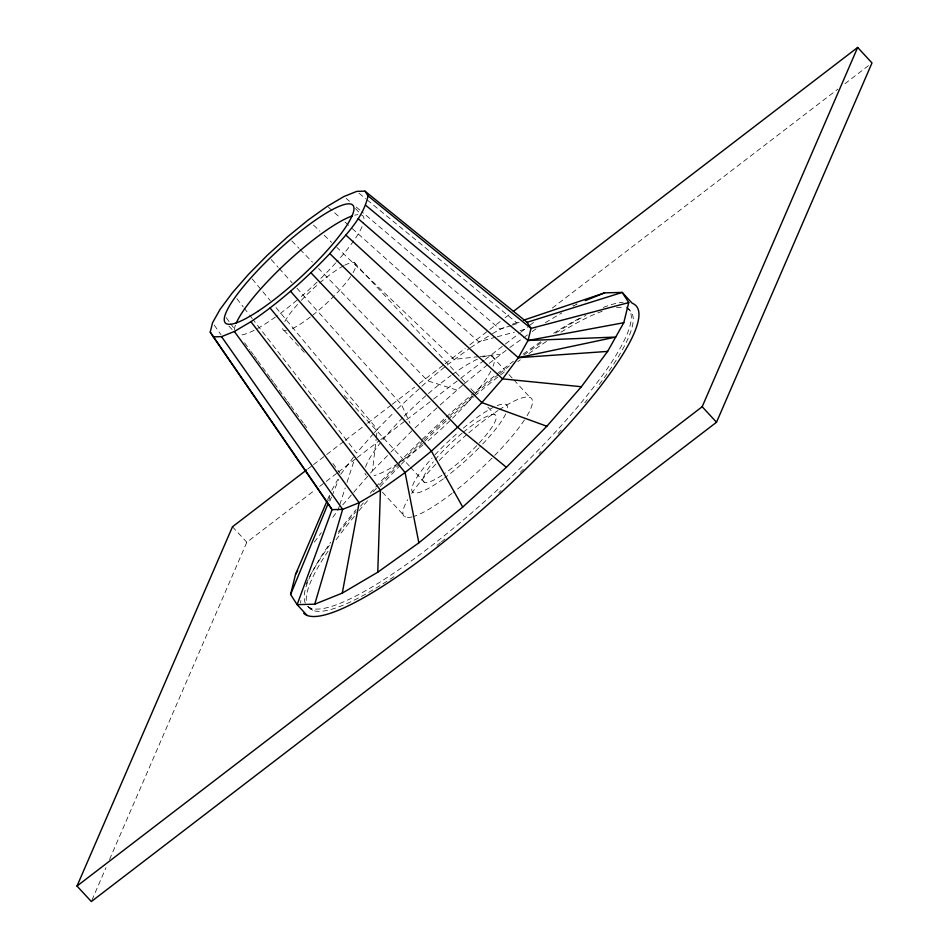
<?xml version="1.0" encoding="UTF-8"?>
<svg xmlns="http://www.w3.org/2000/svg" width="949" height="949" viewBox="0 0 949 949"><rect width="100%" height="100%" fill="white"/><g stroke="black" fill="none" stroke-linecap="round" stroke-linejoin="round"><path stroke-width="0.71" stroke-dasharray="4.75 3.56" d="M370.561 473.005L372.483 470.811L376.112 439.351M376.279 437.916L377.263 429.339L393.455 412.922M328.793 500.858L330.11 495.485M339.303 506.149L337.951 510.348L330.952 519.755M339.766 504.749L345.199 487.988M347.014 482.4L354.274 460.04M329.825 501.191L331.474 497.146M332.02 495.805L338.603 479.636M327.607 499.613L329.944 494.18M91.923 900.198L106.003 867.659M109.526 859.521L246.811 542.27L314.973 490.016M331.794 490.23L338.034 479.162M340.798 474.239L354.796 455.413M314.333 542.128L321.331 532.709M373.491 433.646L356.539 453.053L253.193 319.742M374.44 432.578L377.263 429.339L274.973 306.302M342.743 504.856L369.6 474.109M397.501 408.817L427.738 380.846L446.054 365.923M372.483 470.811L390.122 452.922M391.154 451.866L412.957 429.767M415.14 427.785L439.15 405.911M440.241 404.915L463.361 384.499M447.193 364.985L469.316 348.485M464.488 383.586L488.106 364.321M489.233 363.396L508.7 348.354M307.69 469.103L312.387 465.496M313.561 464.595L344.119 441.178M345.294 440.277L366.444 424.061M367.619 423.159L391.13 405.14M392.305 404.238L414.63 387.121M419.328 383.515L444.013 364.594M445.188 363.692L465.164 348.378M469.862 344.772L488.664 330.359M489.838 329.457L500.42 321.343M505.117 317.737L509.815 314.143M319.671 486.41L337.298 472.899M338.473 471.997L356.1 458.486M357.275 457.584L379.6 440.466M380.774 439.565L405.46 420.644M406.635 419.743L432.483 399.92M433.657 399.019L459.518 379.197M460.692 378.295L484.192 360.276M485.366 359.374L504.168 344.962M505.343 344.06L519.447 333.253M520.621 332.352L528.842 326.041M530.017 325.139L533.552 322.435M552.354 308.022L837.92 89.087M844.966 83.678L868.465 65.659M470.49 347.642L491.238 334.392M509.862 347.512L523.955 337.453M525.129 336.61L527.478 334.938M532.175 331.581L536.861 328.224M492.495 333.645L500.016 329.22L506.885 326.456M545.367 322.636L561.844 312.921M573.255 306.195L577.063 303.953L572.864 305.329M512.389 324.238L519.305 321.628M511.226 325.543L500.016 329.22L361.901 211.805M512.626 325.08L519.625 322.79M495.853 337.168L478.711 341.77L350.561 227.06M497.276 336.776L514.417 332.174M520.135 330.632L527.276 328.71M478.723 356.646L454.061 359.386L336.942 247.464M480.17 356.48L500.479 354.226M519.162 322.506L516.517 322.577L367.038 199.8M456.611 390.003L427.738 380.846L318.603 268.496M359.054 193.24L365.899 198.863M346.183 198.436L349.552 201.307M356.29 207.036L360.774 210.856M328.473 207.285L340.62 218.163M345.045 222.113L349.457 226.076M313.514 225.079L319.908 231.188M324.167 235.257L331.616 242.375M291.841 240.927L299.042 248.353M300.074 249.409L312.435 262.126M355.46 208.495L359.469 212.849M491.879 356.124L504.915 370.24M508.925 374.582L512.946 378.924M513.943 380.003L529.993 397.37M354.452 262.743L466.789 384.309M470.811 388.663L473.812 391.913M487.857 407.109L494.88 414.713M284.024 330.394L300.074 347.761M301.07 348.852L305.092 353.194M344.202 395.519L409.41 466.078M410.407 467.169L424.452 482.365M228.851 326.017L232.861 330.359M382.317 492.092L405.389 517.063M310.572 608.131L312.589 610.302M232.481 526.766L246.811 542.27M271.295 259.646L278.199 267.333M279.184 268.437L292.019 282.719M296.954 288.223L401.546 404.713L409.956 423.171M252.244 278.959L270.24 300.608M236.882 298.698L243.229 306.883M244.13 308.045L248.662 313.894M249.575 315.068L252.292 318.579M226.218 317.69L229.717 322.47M230.595 323.668L234.972 329.647M244.593 342.791L249.836 349.956M250.714 351.154L253.336 354.736M254.213 355.934L256.835 359.517M257.713 360.715L266.455 372.672M267.333 373.859L269.955 377.441M270.833 378.639L273.454 382.222M274.332 383.42L283.075 395.377M283.953 396.563L286.574 400.158M287.452 401.344L290.074 404.938M290.952 406.125L303.194 422.863M304.06 424.049L306.693 427.643M332.933 463.492L339.92 473.053M214.26 325.127L221.034 334.772M344.677 265.245A49.04 9.905 -42.7 0 1 352.969 272.849M350.62 276.539A49.04 9.905 -42.7 0 1 311.426 316.207M310.394 317.002A49.04 9.905 -42.7 0 1 291.189 329.125M286.325 330.584A49.04 9.905 -42.7 0 1 282.6 328.188M284.795 321.545A49.04 9.905 -42.7 0 1 298.342 303.585M301.26 300.418A49.04 9.905 -42.7 0 1 318.579 283.881M319.635 282.98A49.04 9.905 -42.7 0 1 343.68 265.756M463.254 432.269A49.04 9.905 -42.7 0 1 494.987 421.807A49.04 9.905 -42.7 0 1 444.049 473.895M441.926 475.33A49.04 9.905 -42.7 0 1 433.29 461.926M435.01 459.862A49.04 9.905 -42.7 0 1 462.187 433.147M499.079 409.814A86.774 17.521 -42.7 0 1 526.92 416.006M524.406 419.992A86.774 17.521 -42.7 0 1 493.053 457.062M491.997 458.13A86.774 17.521 -42.7 0 1 453.136 492.531M452.044 493.373A86.774 17.521 -42.7 0 1 413.254 516.576M412.139 516.885A86.774 17.521 -42.7 0 1 407.714 499.696M411.664 493.421A86.774 17.521 -42.7 0 1 438.213 461.594M439.221 460.538A86.774 17.521 -42.7 0 1 466.517 434.784M468.77 432.851A86.774 17.521 -42.7 0 1 498.023 410.514M482.827 356.99A86.774 17.521 -42.7 0 1 493.1 366.219M490.882 371.059A86.774 17.521 -42.7 0 1 473.646 395.401M472.756 396.468A86.774 17.521 -42.7 0 1 423.978 444.12M422.839 445.057A86.774 17.521 -42.7 0 1 399.232 462.673M398.177 463.373A86.774 17.521 -42.7 0 1 374.025 475.639M366.231 475.224A86.774 17.521 -42.7 0 1 364.974 473.254M365.543 467.157A86.774 17.521 -42.7 0 1 381.012 442.044M382.91 439.66A86.774 17.521 -42.7 0 1 403.171 417.18M404.215 416.125A86.774 17.521 -42.7 0 1 427.358 394.44M428.402 393.538A86.774 17.521 -42.7 0 1 451.012 375.484M452.163 374.653A86.774 17.521 -42.7 0 1 477.525 359.125M361.486 215.02A86.774 17.521 -42.7 0 1 363.206 223.667M362.091 226.633A86.774 17.521 -42.7 0 1 354.475 239.717M353.728 240.797A86.774 17.521 -42.7 0 1 336.646 261.9M335.649 263.003A86.774 17.521 -42.7 0 1 320.299 278.923M317.085 282.055A86.774 17.521 -42.7 0 1 300.347 297.298M296.978 300.181A86.774 17.521 -42.7 0 1 276.598 316.183M275.459 317.002A86.774 17.521 -42.7 0 1 256.432 329.101M254.178 330.288A86.774 17.521 -42.7 0 1 239.089 335.127M234.367 329.778A86.774 17.521 -42.7 0 1 235.649 324.617M354.724 215.186A86.774 17.521 -42.7 0 1 357.903 214.628M497.146 405.638A64.129 12.942 -42.7 0 1 507.276 409.707M505.698 413.906A64.129 12.942 -42.7 0 1 479.755 447.05M478.794 448.035A64.129 12.942 -42.7 0 1 444.5 477.964M443.313 478.83A64.129 12.942 -42.7 0 1 412.174 491.499A64.129 12.942 -42.7 0 1 432.103 457.964M434.962 454.844A64.129 12.942 -42.7 0 1 458.806 431.949M463.349 428.106A64.129 12.942 -42.7 0 1 492.934 407.572M300.619 603.054A226.348 45.694 -42.7 0 1 300.857 600.563M306.053 584.133A226.348 45.694 -42.7 0 1 329.422 545.39M338.235 533.528A226.348 45.694 -42.7 0 1 355.887 511.653M360.513 506.208A226.348 45.694 -42.7 0 1 363.372 502.899M373.254 491.76A226.348 45.694 -42.7 0 1 378.366 486.149M379.398 485.034A226.348 45.694 -42.7 0 1 422.981 440.621M424.037 439.612A226.348 45.694 -42.7 0 1 449.007 416.409M450.111 415.413A226.348 45.694 -42.7 0 1 474.536 394.108M475.674 393.147A226.348 45.694 -42.7 0 1 498.332 374.582M499.459 373.692A226.348 45.694 -42.7 0 1 509.411 365.911M523.824 355.08A226.348 45.694 -42.7 0 1 542.638 341.723M555.675 333.075A226.348 45.694 -42.7 0 1 585.96 315.376M603.35 307.429A226.348 45.694 -42.7 0 1 623.22 302.233M626.803 308.472A218.804 44.164 -42.7 0 1 597.087 387.311M587.36 399.636A218.804 44.164 -42.7 0 1 584.809 402.767M561.156 430.051A218.804 44.164 -42.7 0 1 558.095 433.396M541.144 451.368A218.804 44.164 -42.7 0 1 539.103 453.468M523.397 469.233A218.804 44.164 -42.7 0 1 520.194 472.353M501.025 490.574A218.804 44.164 -42.7 0 1 498.854 492.578M444.951 539.02A218.804 44.164 -42.7 0 1 441.51 541.76M440.372 542.662A218.804 44.164 -42.7 0 1 436.967 545.343M393.93 576.684A218.804 44.164 -42.7 0 1 306.788 603.849M306.254 600.468A218.804 44.164 -42.7 0 1 328.852 550.029M336.053 539.815A218.804 44.164 -42.7 0 1 354.594 516.019M358.995 510.716A218.804 44.164 -42.7 0 1 368.331 499.826M380.276 486.505A218.804 44.164 -42.7 0 1 400.288 465.318M401.32 464.263A218.804 44.164 -42.7 0 1 422.4 443.313M424.547 441.249A218.804 44.164 -42.7 0 1 447.074 420.217M448.165 419.221A218.804 44.164 -42.7 0 1 473.634 396.907M474.797 395.935A218.804 44.164 -42.7 0 1 505.805 370.798M517.846 361.64A218.804 44.164 -42.7 0 1 520.325 359.813M528.913 353.562A218.804 44.164 -42.7 0 1 546.6 341.343M561.001 332.138A218.804 44.164 -42.7 0 1 603.979 310.643M616.565 307.618A218.804 44.164 -42.7 0 1 624.703 307.832M626.186 306.966A218.804 44.164 -42.7 0 1 499.874 487.608A218.804 44.164 -42.7 0 1 306.029 604.477M305.317 603.161A218.804 44.164 -42.7 0 1 330.727 542.27M338.461 531.713A218.804 44.164 -42.7 0 1 356.1 509.613M370.229 493.231A218.804 44.164 -42.7 0 1 445.069 418.046M446.16 417.05A218.804 44.164 -42.7 0 1 495.876 374.843M497.015 373.942A218.804 44.164 -42.7 0 1 513.362 361.332M523.243 354.036A218.804 44.164 -42.7 0 1 541.155 341.474M553.658 333.289A218.804 44.164 -42.7 0 1 581.179 317.452"/><path stroke-width="1.42" d="M327.025 500.977L295.554 574.359L290.584 594.477L297.132 604.655L314.76 604.193L342.269 593.125L377.773 572.2L380.43 490.17L250.927 321.711L234.356 331.474L221.52 336.646L213.3 336.859L210.239 332.114L212.564 322.719L220.097 309.327L232.339 292.85L248.46 274.403L267.345 255.245L287.725 236.692L308.188 219.99L327.369 206.301L343.929 196.526L356.765 191.366L364.997 191.152L527.086 322.304L531.025 328.401L528.035 340.477L518.344 357.69L502.602 378.888L481.89 402.601L457.596 427.228L431.404 451.095L405.093 472.555L380.43 490.17L359.137 502.721L342.636 509.364L332.055 509.637L213.3 336.859M342.269 593.125L359.137 502.721L234.356 331.474M250.927 321.711C279.765 302.162 305.851 278.828 329.837 253.608C344.285 235.957 363.123 219.053 368.046 195.897L364.997 191.152M377.773 572.2L418.853 542.84L462.721 507.063L506.375 467.299L546.849 426.255L581.381 386.729L607.621 351.415L623.778 322.719L628.748 302.589L622.2 292.411L604.572 292.873L523.504 320.216M314.76 604.193L342.636 509.364L221.52 336.646M290.584 594.477L328.129 503.539L210.239 332.114M513.338 311.438L857.659 47.45L871.989 62.954L716.519 422.234L91.341 901.55L77.011 886.046L232.481 526.766L306.515 470.004M77.011 886.046L702.189 406.73L857.659 47.45M295.554 574.359L297.666 570.61M585.319 300.631L604.572 292.873M527.086 322.304L622.2 292.411L632.224 303.265A226.348 45.694 -42.7 0 1 509.293 484.927A226.348 45.694 -42.7 0 1 303.716 613.291M628.748 302.589L531.025 328.401L368.046 195.897M358.188 218.685L518.344 357.69L615.699 337.061L528.035 340.477L365.733 205.292M528.035 340.477L623.778 322.719M518.344 357.69L607.621 351.415M581.381 386.729L502.602 378.888L345.946 235.162M546.849 426.255L481.89 402.601L329.837 253.608M506.375 467.299L457.596 427.228L310.94 272.766M702.189 406.73L716.519 422.234M307.168 615.51L297.132 604.655L332.055 509.637L328.129 503.539M290.572 291.319L431.404 451.095L462.721 507.063M270.097 308.022L405.093 472.555L418.853 542.84M236.265 323.087A86.774 17.521 -42.7 0 1 287.476 261.829A86.774 17.521 -42.7 0 1 352.423 215.874M257.748 311.414A86.774 17.521 -42.7 0 0 353.965 208.056A86.774 17.521 -42.7 0 0 255.72 272.541A86.774 17.521 -42.7 0 0 257.748 311.414"/></g></svg>
